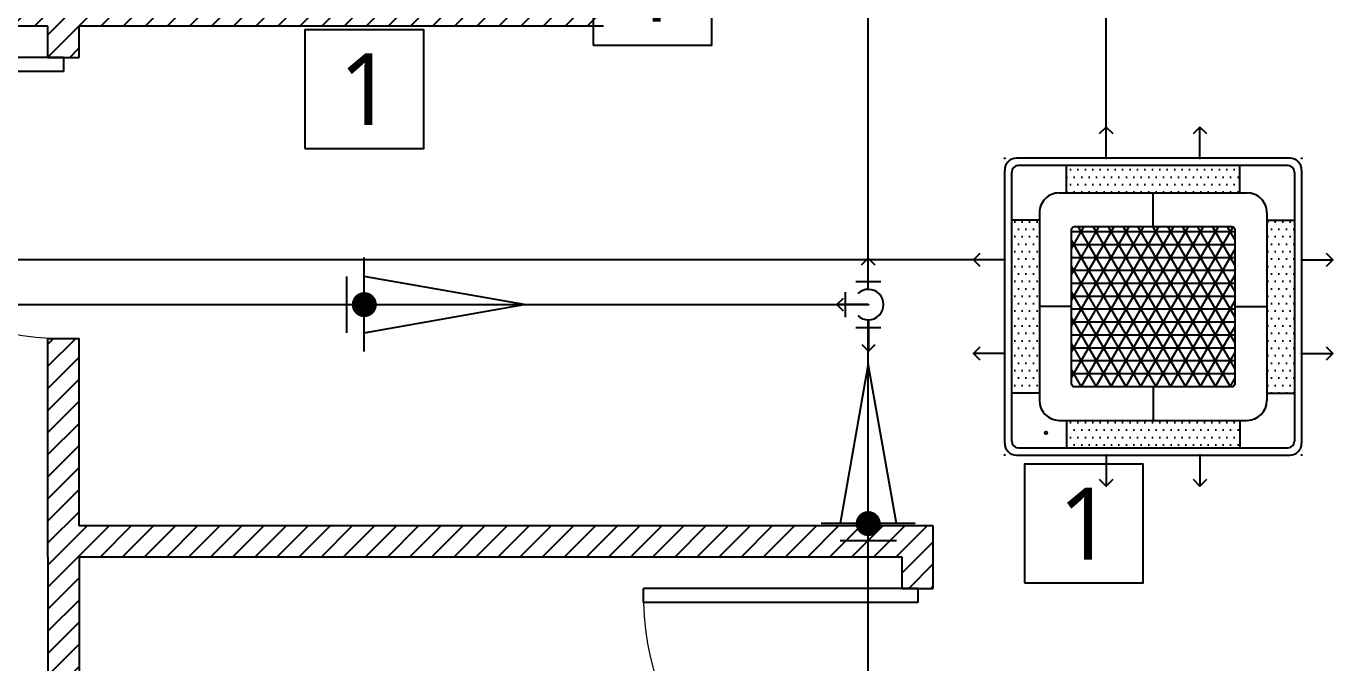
# Model space of a CAD drawing. Extents: x 11551484 to 2613213153046, y -2602833546311 to 14142.
# Drawn here: x 11581428 to 11585609, y 64 to 2103 of the extents above; entities that cross this region are included whole.
import ezdxf
from ezdxf.enums import TextEntityAlignment as Align

# ---------------------------------------------------------------- set-up
doc = ezdxf.new("R2010")
doc.units = 0
doc.header["$LTSCALE"] = 1000
doc.header["$MEASUREMENT"] = 0
doc.header["$PDMODE"] = 35
doc.layers.get('0').update_dxf_attribs({"linetype": 'CONTINUOUS'})
for name, color, linetype in [('DVM_DRAIN', 5, 'CONTINUOUS'), ('DVM_DRAIN_MARK', 7, 'CONTINUOUS'), ('DVM_INDOOR', 7, 'CONTINUOUS'), ('DVM_PIPE', 3, 'CONTINUOUS'), ('DVM_UNIT_BP', 7, 'CONTINUOUS'), ('DVM_UNIT_DP', 4, 'CONTINUOUS'), ('DVM_UNIT_LP', 3, 'CONTINUOUS'), ('wall', 3, 'CONTINUOUS'), ('WINDOW', 4, 'CONTINUOUS')]:
    doc.layers.add(name, color=color, linetype=linetype)
doc.styles.add('DVM_DEFAULT', font='malgun.ttf')
pattern_1 = [(45, (-34694.73, 110.66), (-35.35533906, 35.35533906), [])]

# ---------------------------------------------------------------- blocks, each defined once
blk = doc.blocks.new('$DorLib2D$00000001')
for p, q in [((0.45, 0.975), (0.5, 0.975)), ((0.45, 0), (0.45, 0.975)), ((0.5, 0), (0.5, 0.975)), ((0.5, 0), (0.45, 0))]:
    blk.add_line(p, q)
at = {"lineweight": 13}
blk.add_arc((0.475, 0), 0.975, 91.4693, 180, dxfattribs=at)
blk = doc.blocks.new('DVM_BACKGROUND')
at = {"layer": 'wall', "ltscale": 10}
h = blk.add_hatch(dxfattribs=at)
h.set_pattern_fill('_USER', color=256, scale=50, angle=45, pattern_type=0)
h.set_pattern_definition(pattern_1)
h.paths.add_polyline_path([(11483101.3, -14250165.3), (11483101.3, -14249350.3), (11483101.3, -14248172.5), (11482901.3, -14248172.5), (11482901.3, -14250865.3), (11483101.3, -14250865.3), (11483701.3, -14250865.3), (11485833.8, -14250865.3), (11485833.8, -14250965.3), (11485883.8, -14250965.3), (11485933.8, -14250965.3), (11485933.8, -14250865.3), (11487611.3, -14250865.3), (11487611.3, -14250765.3), (11486711.3, -14250765.3), (11484901.3, -14250765.3), (11483101.3, -14250765.3)])
h.paths.add_polyline_path([(11487035.6, -14250519.5), (11487035.6, -14250372), (11487283.4, -14250372), (11487283.4, -14250519.5)], flags=9)
h.paths.add_polyline_path([(11485452.4, -14250535.6), (11485452.4, -14250380.3), (11486298.9, -14250380.3), (11486298.9, -14250535.6)], flags=9)
h.paths.add_polyline_path([(11483345.3, -14248763), (11483345.3, -14248615.4), (11483953.3, -14248615.4), (11483953.3, -14248763)], flags=9)
h.paths.add_polyline_path([(11484017.6, -14250535.6), (11484017.6, -14250377.9), (11484635.2, -14250377.9), (11484635.2, -14250535.6)], flags=9)
h.paths.add_polyline_path([(11484497.1, -14248911.6), (11484497.1, -14248764.1), (11484850.7, -14248764.1), (11484850.7, -14248911.6)], flags=9)
h.paths.add_polyline_path([(11484496.5, -14248801.8), (11484496.5, -14248654.3), (11484851.3, -14248654.3), (11484851.3, -14248801.8)], flags=9)
h.paths.add_polyline_path([(11485363.3, -14249918.3), (11485363.3, -14249469.3), (11487415, -14249469.3), (11487415, -14249918.3)], flags=9)
h.paths.add_polyline_path([(11484919.2, -14247737.6), (11485422.6, -14247737.6), (11485422.6, -14248101.7), (11484919.2, -14248101.7)], flags=9)
h.paths.add_polyline_path([(11486551.8, -14247341.3), (11487280.5, -14247341.3), (11487280.5, -14247740.5), (11486551.8, -14247740.5)], flags=9)
h.paths.add_polyline_path([(11482261.7, -14249526), (11482261.7, -14248811.7), (11482660.8, -14248811.7), (11482660.8, -14249526)], flags=9)
h.paths.add_polyline_path([(11481880.9, -14251923.9), (11481880.9, -14251206.6), (11482280, -14251206.6), (11482280, -14251923.9)], flags=9)
h.paths.add_polyline_path([(11481886.7, -14249829.5), (11481886.7, -14249108.2), (11482285.8, -14249108.2), (11482285.8, -14249829.5)], flags=9)
h.paths.add_polyline_path([(11483748.9, -14247341.3), (11484473.3, -14247341.3), (11484473.3, -14247740.5), (11483748.9, -14247740.5)], flags=9)
h = blk.add_hatch(dxfattribs=at)
h.set_pattern_fill('_USER', color=256, scale=50, angle=45, pattern_type=0)
h.set_pattern_definition(pattern_1)
h.paths.add_polyline_path([(11482901.3, -14250865.3), (11482901.3, -14255273), (11483101.3, -14255273), (11483101.3, -14252465.3), (11483101.3, -14251665.3), (11483101.3, -14250865.3)])
h.paths.add_polyline_path([(11485833.8, -14251865.3), (11485833.8, -14252565.3), (11485833.8, -14255273), (11485933.8, -14255273), (11485933.8, -14254268.7), (11485933.8, -14253468.7), (11485933.8, -14252565.3), (11488565.8, -14252565.3), (11488566.3, -14252565.8), (11488566.3, -14252665.3), (11488616.3, -14252665.3), (11488666.3, -14252665.3), (11488666.3, -14252465.3), (11485933.8, -14252465.3), (11485933.8, -14251865.3)])
h.paths.add_polyline_path([(11488616.3, -14255473.5), (11488666.3, -14255473.5), (11488666.3, -14255273), (11488666.3, -14253565.3), (11488566.3, -14253565.3), (11488566.3, -14255273), (11488566.3, -14255373), (11488566.3, -14255473.5)])
h.paths.add_polyline_path([(11481880.9, -14254179.7), (11481880.9, -14253458.6), (11482280, -14253458.6), (11482280, -14254179.7)], flags=9)
for p, q in [((11485833.8, -14250865.3), (11483101.3, -14250865.3)), ((11485833.8, -14250965.3), (11485833.8, -14250865.3)), ((11487611.3, -14250865.3), (11485933.8, -14250865.3)), ((11485933.8, -14250965.3), (11485933.8, -14250865.3)), ((11485833.8, -14250965.3), (11485933.8, -14250965.3)), ((11485833.8, -14252565.3), (11485833.8, -14251865.3)), ((11485833.8, -14251865.3), (11485933.8, -14251865.3)), ((11485933.8, -14252465.3), (11485933.8, -14251865.3)), ((11488666.3, -14252465.3), (11485933.8, -14252465.3)), ((11485933.8, -14252465.3), (11485933.8, -14252465.3)), ((11488666.3, -14252665.3), (11488666.3, -14252465.3)), ((11485833.8, -14252565.3), (11485833.8, -14255273)), ((11485833.8, -14252565.3), (11485833.8, -14252565.3)), ((11485833.8, -14252565.3), (11485833.8, -14252565.3)), ((11488565.8, -14252565.3), (11485933.8, -14252565.3)), ((11485933.8, -14252565.3), (11485933.8, -14255273)), ((11485933.8, -14252565.3), (11485933.8, -14252565.3)), ((11488565.8, -14252565.3), (11488566.3, -14252565.8)), ((11488566.3, -14252665.3), (11488566.3, -14252565.8)), ((11488566.3, -14252665.3), (11488666.3, -14252665.3))]:
    blk.add_line(p, q, dxfattribs=at)
at = {"layer": 'WINDOW', "xscale": -900, "yscale": -900, "zscale": -900, "rotation": 270}
for p in [(11485883.8, -14251415.3), (11488616.3, -14253115.3)]:
    blk.add_blockref('$DorLib2D$00000001', p, dxfattribs=at)
blk = doc.blocks.new('DVM_DP_VEC')
at = {"layer": 'DVM_UNIT_DP', "color": 0}
blk.add_line((0, 0), (100, 0), dxfattribs=at)
blk.add_lwpolyline([(78.8, 21.2), (100, 0), (78.8, -21.2)], dxfattribs=at)
blk.add_point((0, 0), dxfattribs=at)
blk = doc.blocks.new('DVM_LP_VEC')
at = {"layer": 'DVM_UNIT_LP', "color": 0}
blk.add_line((0, 0), (100, 0), dxfattribs=at)
blk.add_lwpolyline([(78.8, 21.2), (100, 0), (78.8, -21.2)], dxfattribs=at)
blk.add_point((0, 0), dxfattribs=at)
blk = doc.blocks.new('DVM_ID_CST_WF4W_840X204X840_T')
at = {"layer": 'DVM_INDOOR'}
h = blk.add_hatch(dxfattribs=at)
h.set_pattern_fill('DOTS', color=0, scale=15)
h.set_pattern_definition([(0, (0, 0), (11.90625, 23.8125), [0, -23.8125])])
h.paths.add_polyline_path([(277.5, 451.7), (-277.3, 451.7), (-277.3, 363.4), (277.5, 363.4)])
h.paths.add_polyline_path([(-364, 276.7), (-452.3, 276.7), (-452.3, -278.1), (-363.9, -278.1)])
h.paths.add_polyline_path([(277.5, -364.7), (-277.3, -364.7), (-277.3, -453), (277.5, -453)])
h.paths.add_polyline_path([(452.4, 276.7), (364.2, 276.7), (364.1, -278.1), (452.4, -278.1)])
h = blk.add_hatch(dxfattribs=at)
h.set_pattern_fill('NET3', color=0, scale=13)
h.set_pattern_definition([(0, (0, 0), (0, 41.275), []), (60, (0, 0), (-35.745, 20.6375), []), (120, (0, 0), (-35.745, -20.6375), [])])
h.paths.add_polyline_path([(261.3, 246.1, 0.414214), (251.3, 256.1), (-251.1, 256.1, 0.414214), (-261.1, 246.1), (-261.1, -247.4, 0.414214), (-251.1, -257.4), (251.3, -257.4, 0.414214), (261.3, -247.4)])
at = {"layer": 'DVM_INDOOR', "color": 0}
for p, q in [((437.1, 474.3), (-436.9, 474.3)), ((-474.9, -437.7), (-474.9, 436.3)), ((-452.3, -431), (-452.3, 429.7)), ((430.4, 451.7), (-430.3, 451.7)), ((-277.3, 363.4), (-277.3, 451.7)), ((277.5, 363.4), (277.5, 451.7)), ((452.4, 429.7), (452.4, -431)), ((475.1, 436.3), (475.1, -437.7)), ((-300.4, 363.4), (300.6, 363.4)), ((0.1, 256.1), (0.1, 363.4)), ((-364, 299.8), (-363.9, -301.1)), ((364.2, 299.8), (364.1, -301.1)), ((-364, 276.7), (-452.3, 276.7)), ((364.2, 276.7), (452.4, 276.7)), ((-261.1, -0.7), (-364, -0.7)), ((261.3, -0.7), (364.2, -0.7)), ((-363.9, -278.1), (-452.3, -278.1)), ((0.1, -257.4), (0.1, -364.7)), ((364.1, -278.1), (452.4, -278.1)), ((-300.3, -364.7), (300.5, -364.7)), ((-277.3, -364.7), (-277.3, -453)), ((277.5, -364.7), (277.5, -453)), ((-430.3, -453), (430.4, -453)), ((-436.9, -475.7), (437.1, -475.7))]:
    blk.add_line(p, q, dxfattribs=at)
blk.add_lwpolyline([(-251.1, 256.1), (251.3, 256.1, -0.414214), (261.3, 246.1), (261.3, -247.4, -0.414214), (251.3, -257.4), (-251.1, -257.4, -0.414214), (-261.1, -247.4), (-261.1, 246.1, -0.414214)], format="xyb", close=True, dxfattribs=at)
blk.add_circle((-342.5, -404.9), 4.24, dxfattribs=at)
for centre, radius, start, end in [((-436.9, 436.3), 38, 90, 180), ((437.1, 436.3), 38, 0, 90), ((-430.3, 429.7), 22, 90, 180), ((430.4, 429.7), 22, 0, 90), ((-300.4, 299.8), 63.6, 90, 180.0064), ((300.6, 299.8), 63.6, 359.9936, 90), ((-300.3, -301.1), 63.6, 180.0064, 270), ((300.5, -301.1), 63.6, 270, 359.9936), ((-436.9, -437.7), 38, 180, 270), ((-430.3, -431), 22, 180, 270), ((430.4, -431), 22, 270, 0), ((437.1, -437.7), 38, 270, 0)]:
    blk.add_arc(centre, radius, start, end, dxfattribs=at)
at = {"layer": 'DVM_UNIT_BP'}
for p in [(-474.9, 474.3), (475.1, 474.3), (-474.9, -475.7), (475.1, -475.7)]:
    blk.add_point(p, dxfattribs=at)
at = {"layer": 'DVM_UNIT_DP'}
for p, rotation in [((-150.1, 474.3), 90), ((-474.9, -150.6), 180), ((149.9, -475.7), 270)]:
    blk.add_blockref('DVM_DP_VEC', p, dxfattribs=dict(at, rotation=rotation))
blk.add_blockref('DVM_DP_VEC', (475.1, 149.4), dxfattribs=at)
at = {"layer": 'DVM_UNIT_LP'}
for p, rotation in [((149.9, 474.3), 90), ((-474.9, 149.4), 180), ((-150.1, -475.7), 270)]:
    blk.add_blockref('DVM_LP_VEC', p, dxfattribs=dict(at, rotation=rotation))
blk.add_blockref('DVM_LP_VEC', (475.1, -150.6), dxfattribs=at)
blk = doc.blocks.new('CAD_AC_D_T')
at = {"layer": 'DVM_DRAIN', "color": 1}
for p, q in [((40, 73.7), (-40, 73.7)), ((-73.7, 40), (-73.7, -40)), ((73.7, 40), (73.7, -40))]:
    blk.add_line(p, q, dxfattribs=at)
at = {"layer": 'DVM_DRAIN', "color": 2}
blk.add_arc((0, 0), 48.8, 136.3157, 43.6843, dxfattribs=at)
at = {"layer": 'DVM_UNIT_DP', "color": 4, "rotation": 90}
blk.add_blockref('DVM_DP_VEC', (0, 0), dxfattribs=at)
at = {"layer": 'DVM_UNIT_DP', "color": 2, "xscale": -1}
blk.add_blockref('DVM_DP_VEC', (-48.8, -0.9), dxfattribs=at)
at = {"layer": 'DVM_UNIT_DP', "color": 1}
blk.add_blockref('DVM_DP_VEC', (48.8, 0), dxfattribs=at)
blk = doc.blocks.new('CAD_DRAIN_MARK')
at = {"layer": 'DVM_DRAIN_MARK', "color": 0}
blk.add_lwpolyline([(-190, -190), (190, -190), (190, 190), (-190, 190)], close=True, dxfattribs=at)
at = {"layer": 'DVM_DRAIN_MARK', "color": 0, "ltscale": 0.05, "style": 'DVM_DEFAULT'}
blk.add_attdef('S', text='', height=230, dxfattribs=at).set_placement((5, 0), align=Align.MIDDLE_CENTER)
blk = doc.blocks.new('CAD_DRAIN_DIR')
at = {"layer": 'DVM_DRAIN_MARK', "color": 0, "linetype": 'Continuous'}
for p, q in [((0, -150.4), (0, 150.4)), ((-55.6, -90.2), (-55.6, 90.2)), ((511.2, 0), (0, 90.2)), ((0, -90.2), (511.2, 0))]:
    blk.add_line(p, q, dxfattribs=at)

msp = doc.modelspace()

# ---------------------------------------------------------------- linework, layer by layer
at = {"layer": 'DVM_DRAIN'}
for points in [[(11584122.1, 1259.7), (11584122.1, 3203.2)], [(11584883.4, 1679.6), (11584883.4, 3203.2)], [(11580897.8, 488.2), (11580897.8, 1211), (11584122.1, 1211)], [(11584122.1, -142.2), (11584122.1, 1162.2)]]:
    msp.add_lwpolyline(points, dxfattribs=at)
at = {"layer": 'DVM_DRAIN_MARK', "color": 2}
for points in [[(11582510, 1211, 0, 0, 0), (11582490, 1211, 40, 40, -1), (11582530, 1211, 40, 40, -1), (11582490, 1211, 0, 0, 0), (11582510, 1211, 0, 0, 0), (11582510, 1711, 0, 0, 0)], [(11584122.1, 510, 0, 0, 0), (11584102.1, 510, 40, 40, -1), (11584142.1, 510, 40, 40, -1), (11584102.1, 510, 0, 0, 0), (11584122.1, 510, 0, 0, 0), (11584622.1, 510, 0, 0, 0)]]:
    msp.add_lwpolyline(points, format="xyseb", dxfattribs=at)
at = {"layer": 'DVM_PIPE'}
msp.add_lwpolyline([(11584558.5, 1354.7), (11579486.2, 1354.7, -0.414214), (11579336.2, 1504.7), (11579336.2, 1704.7)], format="xyb", dxfattribs=at)

# ---------------------------------------------------------------- block references
msp.add_blockref('DVM_BACKGROUND', (95664, 14252967.9))
at = {"layer": 'DVM_DRAIN', "rotation": 90}
msp.add_blockref('CAD_AC_D_T', (11584122.1, 1211), dxfattribs=at)
at = {"layer": 'DVM_DRAIN_MARK', "color": 1}
for p in [(11583432.1, 2231.5), (11582510, 1901), (11584812.1, 510)]:
    msp.add_blockref('CAD_DRAIN_MARK', p, dxfattribs=at).add_auto_attribs({'S': '1'})
at = {"layer": 'DVM_DRAIN_MARK', "color": 7}
msp.add_blockref('CAD_DRAIN_DIR', (11582510, 1211), dxfattribs=at)
at = {"layer": 'DVM_DRAIN_MARK', "color": 7, "rotation": 90}
msp.add_blockref('CAD_DRAIN_DIR', (11584122.1, 510), dxfattribs=at)
at = {"layer": 'DVM_INDOOR', "color": 1}
msp.add_blockref('DVM_ID_CST_WF4W_840X204X840_T', (11585033.5, 1205.2), dxfattribs=at)

doc.saveas('drawing.dxf')
